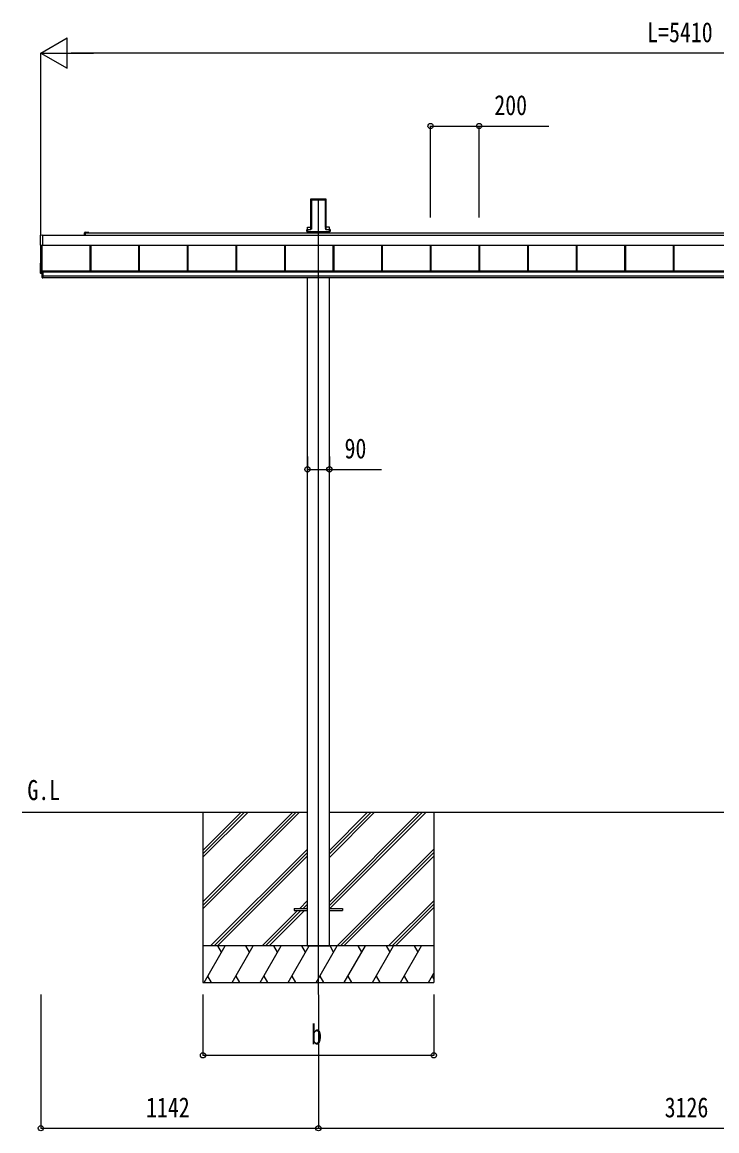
# Model space of a CAD drawing. Units: millimetres, scale not verified. Extents: x -10512 to 10512, y -7425 to 7425.
# Drawn here: x -3339 to -481, y -4823 to -262 of the extents above; entities that cross this region are included whole.
import ezdxf
from ezdxf.enums import TextEntityAlignment as Align

# ---------------------------------------------------------------- set-up
doc = ezdxf.new("R2010")
doc.units = ezdxf.units.MM
doc.header["$LTSCALE"] = 30
for name, color, linetype in [('0-2_USER1', 3, 'Continuous'), ('0-3_YKK_12', 2, 'Continuous'), ('0-4_YKK_A1', 4, 'Continuous'), ('0-5_YKK_D', 6, 'Continuous')]:
    doc.layers.add(name, color=color, linetype=linetype)
doc.styles.add('ＭＳ ゴシック', font='')
doc.styles.get('ＭＳ ゴシック').set_extended_font_data('MS Gothic')

msp = doc.modelspace()

# ---------------------------------------------------------------- linework, layer by layer
at = {"layer": '0-3_YKK_12'}
msp.add_line((-2120.45, -4262.5), (-2120.45, -990.11), dxfattribs=at)
at = {"layer": '0-4_YKK_A1'}
for p, q in [((-2151.7, -995.46), (-2151.7, -1112.13)), ((-2151.34, -989.61), (-2151.69, -995.11)), ((-2150.9, -990.07), (-2151.34, -989.61)), ((-2150.84, -989.14), (-2148.8, -989.14)), ((-2150.84, -989.14), (-2150.4, -989.61)), ((-2150.82, -1106.08), (-2150.82, -990.96)), ((-2150.32, -990.63), (-2150.32, -1105.76)), ((-2148.49, -989.47), (-2148.8, -989.14)), ((-2148.49, -989.47), (-2092.41, -989.47)), ((-2147.95, -992.61), (-2092.95, -992.61)), ((-2147.95, -1113.96), (-2147.95, -992.61)), ((-2092.41, -989.47), (-2092.1, -989.14)), ((-2092.1, -989.14), (-2090.06, -989.14)), ((-2090.58, -1105.76), (-2090.58, -990.63)), ((-2090.5, -989.61), (-2090.06, -989.14)), ((-2090.08, -990.96), (-2090.08, -1106.08)), ((-2089.56, -989.61), (-2090, -990.07)), ((-2089.56, -989.61), (-2089.21, -995.11)), ((-2089.2, -995.46), (-2089.2, -1112.13)), ((-3263.95, -1179.47), (-3263.95, -1138.44)), ((-3255.95, -1139.03), (2141.05, -1139.03)), ((-3082.95, -1139.03), (-3082.95, -1129.05)), ((-3080.45, -1126.55), (-3072.91, -1126.55)), ((-3080.45, -1129.05), (1951.8, -1129.05)), ((-3080.45, -1129.35), (-3080.45, -1139.03)), ((-3066.7, -1129.05), (-3080.15, -1129.05)), ((-3071.99, -1126.55), (-3066.7, -1126.55)), ((-2168.32, -1122.88), (-2168.32, -1123.38)), ((-2168.32, -1123.38), (-2167.86, -1123.38)), ((-2167.86, -1122.88), (-2167.86, -1116)), ((-2165.86, -1122.88), (-2167.86, -1122.88)), ((-2165.86, -1123.38), (-2167.86, -1123.38)), ((-2167.85, -1122.88), (-2167.85, -1123.38)), ((-2167.82, -1115.03), (-2152.81, -1115.03)), ((-2165.86, -1116.08), (-2165.86, -1122.88)), ((-2152.28, -1116.08), (-2165.86, -1116.08)), ((-2165.86, -1122.88), (-2075.04, -1122.88)), ((-2165.86, -1122.88), (-2165.86, -1123.38)), ((-2165.86, -1123.38), (-2075.04, -1123.38)), ((-2165.65, -1105.7), (-2151.7, -1105.7)), ((-2165.65, -1115.03), (-2165.65, -1105.7)), ((-2165.65, -1129.05), (-2165.65, -1123.38)), ((-2165.45, -1123.38), (-2165.45, -1129.05)), ((-2164.45, -1123.04), (-2076.45, -1123.04)), ((-2151.71, -1112.49), (-2151.81, -1114.1)), ((-2151.29, -1114.65), (-2150.91, -1108.56)), ((-2150.41, -1108.59), (-2150.79, -1114.68)), ((-2090.11, -1114.68), (-2090.49, -1108.59)), ((-2089.99, -1108.56), (-2089.61, -1114.65)), ((-2075.25, -1105.7), (-2089.2, -1105.7)), ((-2089.19, -1112.49), (-2089.09, -1114.1)), ((-2088.62, -1115.58), (-2075.04, -1115.58)), ((-2075.04, -1116.08), (-2088.62, -1116.08)), ((-2088.09, -1115.03), (-2073.08, -1115.03)), ((-2075.45, -1123.38), (-2075.45, -1129.05)), ((-2075.25, -1115.03), (-2075.25, -1105.7)), ((-2075.25, -1129.05), (-2075.25, -1123.38)), ((-2075.04, -1115.58), (-2075.04, -1116.08)), ((-2075.04, -1122.88), (-2075.04, -1116.08)), ((-2073.05, -1122.88), (-2075.04, -1122.88)), ((-2075.04, -1122.88), (-2075.04, -1123.38)), ((-2073.05, -1123.38), (-2075.04, -1123.38)), ((-2073.05, -1116), (-2073.05, -1122.88)), ((-2072.58, -1123.38), (-2073.05, -1123.38)), ((-2073.04, -1122.88), (-2073.04, -1123.38)), ((-2072.58, -1122.88), (-2072.58, -1123.38)), ((-3255.95, -1180.74), (-3263.48, -1180.28)), ((-3262.45, -1294.44), (-3262.45, -1180.34)), ((-3257.45, -1312.47), (-3257.45, -1180.65)), ((-3255.95, -1178.97), (2141.05, -1178.97)), ((-3255.95, -1179.21), (2141.05, -1179.21)), ((-3255.95, -1180.24), (-3255.95, -1180.74)), ((-3058.95, -1285.2), (-3058.95, -1179.21)), ((-3058.55, -1285.2), (-3058.55, -1179.21)), ((-3055.95, -1285.2), (-3055.95, -1179.21)), ((-2858.95, -1285.2), (-2858.95, -1179.21)), ((-2856.35, -1285.2), (-2856.35, -1179.21)), ((-2855.95, -1285.2), (-2855.95, -1179.21)), ((-2658.95, -1285.2), (-2658.95, -1179.21)), ((-2656.35, -1285.2), (-2656.35, -1179.21)), ((-2655.95, -1285.2), (-2655.95, -1179.21)), ((-2458.95, -1285.2), (-2458.95, -1179.21)), ((-2456.35, -1285.2), (-2456.35, -1179.21)), ((-2455.95, -1285.2), (-2455.95, -1179.21)), ((-2258.95, -1285.2), (-2258.95, -1179.21)), ((-2256.35, -1285.2), (-2256.35, -1179.21)), ((-2255.95, -1285.2), (-2255.95, -1179.21)), ((-2058.95, -1285.2), (-2058.95, -1179.21)), ((-2056.35, -1285.2), (-2056.35, -1179.21)), ((-2055.95, -1285.2), (-2055.95, -1179.21)), ((-1858.95, -1285.2), (-1858.95, -1179.21)), ((-1856.35, -1285.2), (-1856.35, -1179.21)), ((-1855.95, -1285.2), (-1855.95, -1179.21)), ((-1658.95, -1285.2), (-1658.95, -1179.21)), ((-1656.35, -1285.2), (-1656.35, -1179.21)), ((-1655.95, -1285.2), (-1655.95, -1179.21)), ((-1458.95, -1285.2), (-1458.95, -1179.21)), ((-1456.35, -1285.2), (-1456.35, -1179.21)), ((-1455.95, -1285.2), (-1455.95, -1179.21)), ((-1258.95, -1285.2), (-1258.95, -1179.21)), ((-1256.35, -1285.2), (-1256.35, -1179.21)), ((-1255.95, -1285.2), (-1255.95, -1179.21)), ((-1058.95, -1285.2), (-1058.95, -1179.21)), ((-1056.35, -1285.2), (-1056.35, -1179.21)), ((-1055.95, -1285.2), (-1055.95, -1179.21)), ((-858.95, -1285.2), (-858.95, -1179.21)), ((-856.35, -1285.2), (-856.35, -1179.21)), ((-855.95, -1285.2), (-855.95, -1179.21)), ((-658.95, -1285.2), (-658.95, -1179.21)), ((-656.35, -1285.2), (-656.35, -1179.21)), ((-655.95, -1285.2), (-655.95, -1179.21)), ((-3263.95, -1294.82), (-3263.95, -1253.79)), ((-3263.48, -1253.3), (-3262.45, -1253.23)), ((-3257.45, -1295.99), (-3263.48, -1295.63)), ((-3262.45, -1294.44), (-3257.45, -1294.44)), ((-3257.45, -1284.94), (-3253.95, -1284.94)), ((-3253.95, -1307.38), (-3257.45, -1307.38)), ((-3257.45, -1314), (-3253.95, -1314)), ((-3253.95, -1285.2), (2139.05, -1285.2)), ((-3253.95, -1287.21), (2139.05, -1287.21)), ((-3253.95, -1289.01), (2139.05, -1289.01)), ((-3253.95, -1289.01), (2139.05, -1289.01)), ((-3253.95, -1305.98), (2139.05, -1305.98)), ((-3253.95, -1312.47), (2139.05, -1312.47)), ((-2165.65, -4062.5), (-2165.65, -1312.47)), ((-2075.25, -4062.5), (-2075.25, -1312.47)), ((-3339.22, -3512.5), (-2165.65, -3512.5)), ((-2595.31, -3512.5), (-2595.31, -4212.5)), ((-2595.31, -3881.68), (-2226.13, -3512.5)), ((-2595.31, -3895.82), (-2211.99, -3512.5)), ((-2595.31, -3909.96), (-2197.84, -3512.5)), ((-2595.31, -3697.83), (-2409.98, -3512.5)), ((-2595.31, -3683.69), (-2424.12, -3512.5)), ((-2595.31, -3669.55), (-2438.26, -3512.5)), ((-2075.25, -3512.5), (960.35, -3512.5)), ((-2075.11, -3881.98), (-1705.63, -3512.5)), ((-2075.11, -3896.12), (-1691.49, -3512.5)), ((-2075.11, -3698.13), (-1889.48, -3512.5)), ((-2075.11, -3683.99), (-1903.62, -3512.5)), ((-2075.11, -3669.85), (-1917.76, -3512.5)), ((-2072.85, -3908), (-1677.34, -3512.5)), ((-1645.31, -3512.5), (-1645.31, -4212.5)), ((-2564, -4062.5), (-2165.51, -3664.01)), ((-2549.86, -4062.5), (-2165.51, -3678.15)), ((-2535.71, -4062.5), (-2165.51, -3692.3)), ((-2043.5, -4062.5), (-1645.31, -3664.31)), ((-2029.36, -4062.5), (-1645.31, -3678.45)), ((-2015.21, -4062.5), (-1645.31, -3692.6)), ((-2197.37, -3908), (-2165.51, -3876.14)), ((-1831.37, -4062.5), (-1645.31, -3876.44)), ((-2351.87, -4062.5), (-2206.37, -3917)), ((-2337.72, -4062.5), (-2192.22, -3917)), ((-2323.58, -4062.5), (-2178.08, -3917)), ((-2220.51, -3908), (-2220.51, -3917)), ((-2220.51, -3908), (-2165.51, -3908)), ((-2220.51, -3917), (-2165.51, -3917)), ((-2183.22, -3908), (-2165.51, -3890.28)), ((-2169.08, -3908), (-2165.51, -3904.43)), ((-2075.51, -3908), (-2020.51, -3908)), ((-2075.51, -3917), (-2020.51, -3917)), ((-2020.51, -3908), (-2020.51, -3917)), ((-1817.22, -4062.5), (-1645.31, -3890.58)), ((-1803.08, -4062.5), (-1645.31, -3904.73)), ((-1645.31, -4062.5), (-2595.31, -4062.5)), ((-2591.03, -4212.5), (-2504.43, -4062.5)), ((-2519.43, -4088.48), (-2534.43, -4062.5)), ((-2475.56, -4212.5), (-2388.96, -4062.5)), ((-2403.96, -4088.48), (-2418.96, -4062.5)), ((-2360.09, -4212.5), (-2273.49, -4062.5)), ((-2288.49, -4088.48), (-2303.49, -4062.5)), ((-2244.62, -4212.5), (-2158.02, -4062.5)), ((-2173.02, -4088.48), (-2188.02, -4062.5)), ((-2165.65, -4062.5), (-2075.25, -4062.5)), ((-2129.15, -4212.5), (-2042.55, -4062.5)), ((-2057.55, -4088.48), (-2072.55, -4062.5)), ((-2013.68, -4212.5), (-1927.08, -4062.5)), ((-1942.08, -4088.48), (-1957.08, -4062.5)), ((-1898.21, -4212.5), (-1811.61, -4062.5)), ((-1841.61, -4062.5), (-1826.61, -4088.48)), ((-1782.74, -4212.5), (-1696.14, -4062.5)), ((-1726.14, -4062.5), (-1711.14, -4088.48)), ((-2576.03, -4186.52), (-2561.04, -4212.5)), ((-2460.56, -4186.52), (-2445.56, -4212.5)), ((-2345.09, -4186.52), (-2330.09, -4212.5)), ((-2229.62, -4186.52), (-2214.62, -4212.5)), ((-2114.15, -4186.52), (-2099.15, -4212.5)), ((-1998.68, -4186.52), (-1983.68, -4212.5)), ((-1883.21, -4186.52), (-1868.21, -4212.5)), ((-1767.74, -4186.52), (-1752.74, -4212.5)), ((-1667.27, -4212.5), (-1645.31, -4174.46)), ((-1652.27, -4186.52), (-1645.31, -4198.58)), ((-2595.31, -4212.5), (-1645.31, -4212.5))]:
    msp.add_line(p, q, dxfattribs=at)
for points in [[(-3263.48, -1137.95), (-3255.95, -1137.49), (-3255.95, -1137.99), (-3255.95, -1180.24)], [(-2168.32, -1115.53), (-2168.32, -1122.88), (-2167.86, -1122.88)], [(-2165.86, -1116.08), (-2165.86, -1115.58), (-2152.28, -1115.58)], [(-2072.58, -1115.53), (-2072.58, -1122.88), (-2073.05, -1122.88)], [(-3257.45, -1284.94), (-3257.45, -1307.38), (-3257.45, -1314)], [(-3254.45, -1284.94), (-3254.45, -1307.38), (-3254.45, -1314)], [(-3253.95, -1284.94), (-3253.95, -1307.38), (-3253.95, -1314)]]:
    msp.add_lwpolyline(points, dxfattribs=at)
for centre, radius, start, end in [((-3263.45, -1138.44), 0.497, 93.16944, 179.94772), ((-3080.45, -1129.05), 2.5, 90, 180), ((-3080.15, -1129.35), 0.3, 90, 180), ((-3072.91, -1126.75), 0.2, 23.57818, 90), ((-3072.45, -1126.55), 0.3, 203.57818, 336.42182), ((-3071.99, -1126.75), 0.2, 90, 156.42182), ((-3066.7, -1127.8), 1.25, 270, 90), ((-2167.35, -1116), 0.501, 90.24971, 179.75029), ((-2073.55, -1116), 0.501, 0.24971, 89.75029), ((-3263.08, -1179.5), 0.873, 177.74142, 242.53793), ((-3263.45, -1253.79), 0.497, 93.16944, 179.94772), ((-3263.08, -1294.85), 0.873, 177.74142, 242.53793)]:
    msp.add_arc(centre, radius, start, end, dxfattribs=at)
for centre, major_axis, ratio, start_param, end_param in [((-2151.66, -995.11), (0.031, 0.5), 0.061627, 1.5746234, 2.3600215), ((-2150.84, -989.64), (0.346, -0.364), 0.996462, 2.3838095, 3.8892836), ((-2151.13, -993.11), (0.22, 3.04), 0.070684, 5.5043854, 6.2286971), ((-2150.63, -993.14), (0.22, 3.54), 0.060877, 5.5025319, 6.2268436), ((-2090.27, -993.14), (-0.22, 3.54), 0.060877, 0.0563417, 0.7806534), ((-2089.77, -993.11), (-0.22, 3.04), 0.070684, 0.0544883, 0.7787999), ((-2090.06, -989.64), (-0.346, -0.364), 0.996462, 2.3939017, 3.8993758), ((-2089.24, -995.11), (-0.031, 0.5), 0.061627, 3.9231638, 4.7085619), ((-2167.82, -1115.53), (0.355, -0.355), 0.99628, 2.358058, 3.9251274), ((-2165.86, -1115.99), (2, 0), 0.045872, 3.2026792, 4.712389), ((-2165.86, -1115.49), (1.5, 0), 0.061163, 3.2026792, 4.712389), ((-2152.81, -1114.03), (0.691, -0.728), 0.996462, 5.5254021, 7.0308762), ((-2152.29, -1114.58), (-0.693, 0.73), 0.992955, 2.3838095, 3.8892836), ((-2152.29, -1114.58), (1.04, -1.09), 0.996462, 5.5254021, 7.0308762), ((-2151.74, -1112.49), (0.031, 0.5), 0.061627, 4.716216, 5.5016142), ((-2151.13, -1108.56), (0.22, 3.5), 0.061627, 4.716216, 5.5016142), ((-2150.63, -1108.59), (0.22, 4), 0.053972, 4.7153191, 5.5007173), ((-2090.27, -1108.59), (-0.22, 4), 0.053972, 0.782468, 1.5678662), ((-2088.61, -1114.58), (-1.04, -1.09), 0.996462, 5.5354944, 7.0409685), ((-2089.77, -1108.56), (-0.22, 3.5), 0.061627, 0.7815711, 1.5669693), ((-2088.61, -1114.58), (0.693, 0.73), 0.992955, 2.3939017, 3.8993758), ((-2089.16, -1112.49), (-0.031, 0.5), 0.061627, 0.7815711, 1.5669693), ((-2088.09, -1114.03), (-0.691, -0.728), 0.996462, 5.5354944, 7.0409685), ((-2075.04, -1115.49), (1.5, 0), 0.061163, 4.712389, 6.2220988), ((-2075.04, -1115.99), (2, 0), 0.045872, 4.712389, 6.2220988), ((-2073.08, -1115.53), (-0.355, -0.355), 0.99628, 2.358058, 3.9251274)]:
    msp.add_ellipse(centre, major_axis=major_axis, ratio=ratio, start_param=start_param, end_param=end_param, dxfattribs=at)
at = {"layer": '0-5_YKK_D'}
for p, q in [((-3262.45, -389.47), (-3154.2, -326.97)), ((-3154.2, -451.97), (-3154.2, -326.97)), ((-3262.45, -1137.58), (-3262.45, -388.47)), ((-3262.45, -389.47), (-3154.2, -451.97)), ((-3262.45, -389.47), (-3045.94, -389.47)), ((2022.55, -389.47), (-3137.45, -389.47)), ((-1658.95, -1066.09), (-1658.95, -688.47)), ((-1458.95, -1066.09), (-1458.95, -688.47)), ((-2165.65, -2048.85), (-2165.65, -2102.87)), ((-2075.25, -2048.85), (-2075.25, -2102.87)), ((-3262.45, -4262.5), (-3262.45, -4813.5)), ((-2595.31, -4262.5), (-2595.31, -4513.5)), ((-2120.45, -4263.5), (-2120.45, -4813.5)), ((-2120.45, -4263.5), (-2120.45, -4813.5)), ((-1645.31, -4262.5), (-1645.31, -4513.5)), ((-2595.31, -4512.5), (-1645.31, -4512.5)), ((-3262.45, -4812.5), (-2120.45, -4812.5)), ((-2120.45, -4812.5), (1005.55, -4812.5))]:
    msp.add_line(p, q, dxfattribs=at)
for points in [[(-1658.95, -689.47), (-1458.95, -689.47), (-1172.45, -689.47)], [(-2165.65, -2101.87), (-2075.25, -2101.87), (-1860.75, -2101.87)]]:
    msp.add_lwpolyline(points, dxfattribs=at)
for centre in [(-1658.95, -689.47), (-1458.95, -689.47), (-2165.65, -2101.87), (-2075.25, -2101.87), (-2595.31, -4512.5), (-1645.31, -4512.5), (-3262.45, -4812.5), (-2120.45, -4812.5), (-2120.45, -4812.5)]:
    msp.add_circle(centre, 10.62, dxfattribs=at)

# ---------------------------------------------------------------- texts
at = {"layer": '0-2_USER1', "style": 'ＭＳ ゴシック', "width": 0.8}
msp.add_text('G.L', height=82.48, dxfattribs=at).set_placement((-3317.74, -3487.19), align=Align.BOTTOM_LEFT)
at = {"layer": '0-5_YKK_D', "style": 'ＭＳ ゴシック', "width": 0.8}
for s, p in [('L=5410', (-767.45, -369.47)), ('200', (-1396.45, -669.47)), ('90', (-2012.75, -2081.87)), ('b', (-2150.31, -4492.5)), ('1142', (-2829.45, -4792.5)), ('3126', (-695.45, -4792.5))]:
    msp.add_text(s, height=82.48, dxfattribs=at).set_placement(p, align=Align.BOTTOM_LEFT)

doc.saveas('drawing.dxf')
